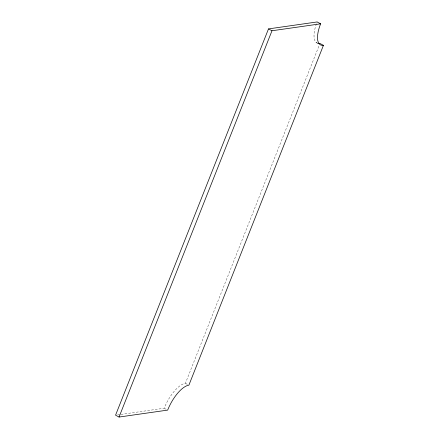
<?xml version="1.0" encoding="UTF-8"?>
<svg xmlns="http://www.w3.org/2000/svg" width="439" height="439" viewBox="0 0 439 439"><rect width="100%" height="100%" fill="white"/><g stroke="black" fill="none" stroke-linecap="round" stroke-linejoin="round"><path stroke-width="0.33" stroke-dasharray="2.19 1.65" d="M120.961 414.416L164.181 408.243A25.835 10.201 -61.9 0 1 185.401 383.296L319.449 44.729M117.581 414.893L120.281 414.509M316.053 42.347L317.798 43.28M185.401 383.296L187.727 384.542M164.181 408.243L166.507 409.483M317.787 43.346A25.835 10.201 -61.9 0 1 317.123 21.95"/><path stroke-width="0.66" d="M268.498 28.897L115.556 415.184L119.046 417.05L167.671 410.103A25.835 10.201 -61.9 0 1 188.891 385.162L323.444 45.321A25.835 10.201 -61.9 0 1 320.613 23.816L317.123 21.95L268.498 28.897L271.988 30.757L320.613 23.816M119.046 417.05L271.988 30.757M323.444 45.321L319.954 43.456A25.835 10.201 -61.9 0 1 318.473 43.483"/></g></svg>
